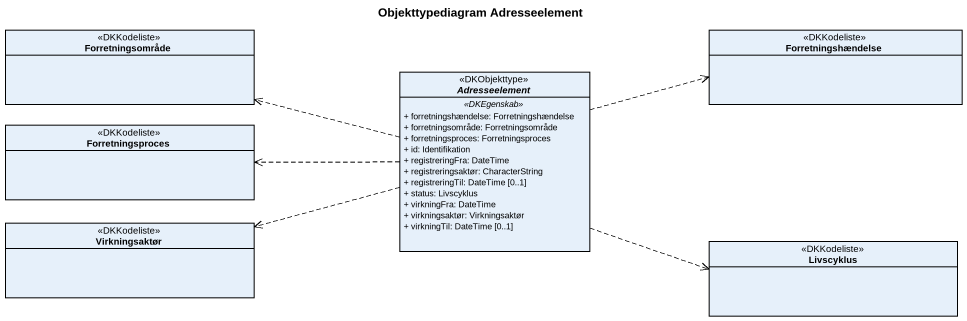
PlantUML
@startuml
title Objekttypediagram Adresseelement
hide circle
hide empty members
skinparam classAttributeIconSize 0
enum Forretningsområde <<DKKodeliste>>
enum Forretningshændelse <<DKKodeliste>>
abstract class Adresseelement <<DKObjekttype>> {
  .. <<DKEgenskab>> ..
  + forretningshændelse: Forretningshændelse
  + forretningsområde: Forretningsområde
  + forretningsproces: Forretningsproces
  + id: Identifikation
  + registreringFra: DateTime
  + registreringsaktør: CharacterString
  + registreringTil: DateTime [0..1]
  + status: Livscyklus
  + virkningFra: DateTime
  + virkningsaktør: Virkningsaktør
  + virkningTil: DateTime [0..1]
}
enum Forretningsproces <<DKKodeliste>>
enum Virkningsaktør <<DKKodeliste>>
enum Livscyklus <<DKKodeliste>>
Adresseelement .left.> Forretningsområde
Adresseelement .right.> Forretningshændelse
Adresseelement .left.> Forretningsproces
Adresseelement .left.> Virkningsaktør
Adresseelement .right.> Livscyklus
@enduml
